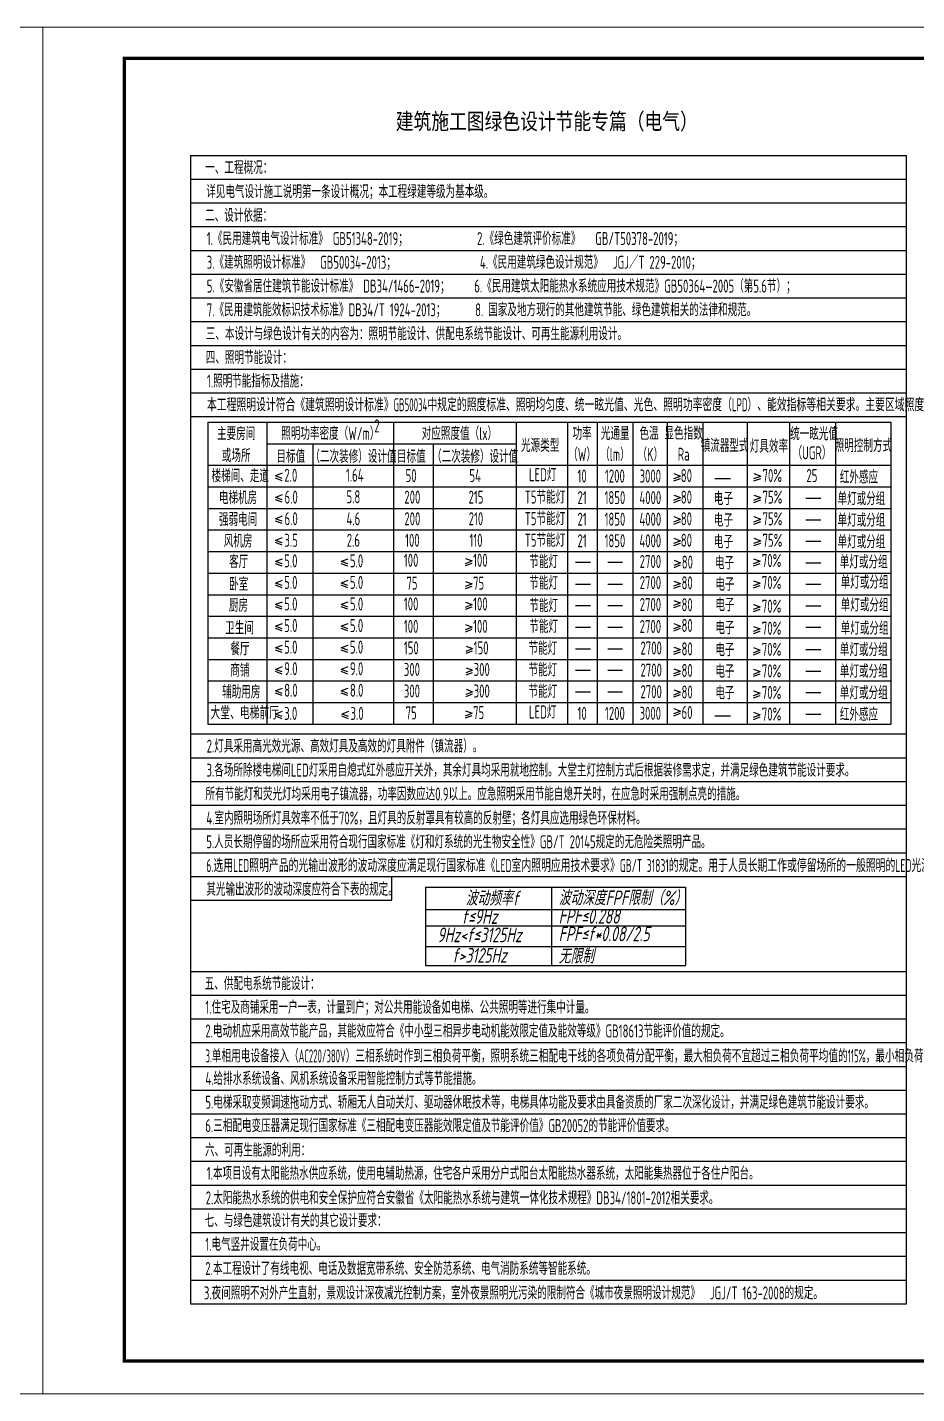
# Model space of a CAD drawing. Extents: x 5031545 to 5313844, y -886381 to -283477.
# Drawn here: x 5120469 to 5147777, y -708181 to -666227 of the extents above; entities that cross this region are included whole.
import ezdxf
from ezdxf.enums import TextEntityAlignment as Align

# ---------------------------------------------------------------- set-up
doc = ezdxf.new("R2010")
doc.units = 0
doc.header["$LTSCALE"] = 1000
doc.header["$MEASUREMENT"] = 0
doc.layers.add('DIM-照明', color=7, linetype='CONTINUOUS')
doc.layers.add('TEL_TEXT', color=7, linetype='CONTINUOUS')
doc.layers.add('图框', color=147, linetype='CONTINUOUS', lineweight=20)
doc.styles.add('FFDI-TEXT', font='gbeitc.shx', dxfattribs={"width": 0.8, "height": 4.5, "bigfont": 'hztxt.shx'})
doc.styles.add('ICDA-STYLE2', font='simhei.ttf', dxfattribs={"width": 0.8})
doc.styles.add('TSSD_Dimension', font='gbenor.shx', dxfattribs={"width": 0.7, "bigfont": 'tssdchn.shx'})

msp = doc.modelspace()

# ---------------------------------------------------------------- linework, layer by layer
at = {"layer": 'TEL_TEXT'}
for p, q in [((5126012.6, -678349.2), (5146980.2, -678349.2)), ((5126012.6, -678349.2), (5126012.6, -687622.8)), ((5127827.7, -678349.2), (5127827.7, -687622.8)), ((5131715.2, -678349.2), (5131715.2, -687622.8)), ((5135482, -678349.2), (5135482, -687622.8)), ((5137054.7, -678349.2), (5137054.7, -687622.8)), ((5137967, -678349.2), (5137967, -687622.8)), ((5139062.9, -678349.2), (5139062.9, -687622.8)), ((5140115.7, -678349.2), (5140115.7, -687622.8)), ((5141205.6, -678349.2), (5141205.6, -687622.8)), ((5142567.8, -678349.2), (5142567.8, -687622.8)), ((5143866.8, -678349.2), (5143866.8, -687622.8)), ((5145283.4, -678349.2), (5145283.4, -687622.8)), ((5146980.2, -678349.2), (5146980.2, -687622.8)), ((5127827.7, -679011.6), (5135482, -679011.6)), ((5129232.7, -679011.6), (5129232.7, -687622.8)), ((5132931.8, -679011.6), (5132931.8, -687622.8)), ((5126012.6, -679674), (5146980.2, -679674)), ((5128292, -679921), (5128085.7, -679998.8)), ((5128292, -680076.6), (5128085.7, -679998.8)), ((5128292, -680147.3), (5128085.7, -680069.5)), ((5140320.6, -679927.1), (5140526.9, -680004.9)), ((5140320.6, -680082.6), (5140526.9, -680004.9)), ((5140320.6, -680153.3), (5140526.9, -680075.6)), ((5142781.2, -679927.1), (5142987.5, -680004.9)), ((5142781.2, -680082.6), (5142987.5, -680004.9)), ((5142781.2, -680153.3), (5142987.5, -680075.6)), ((5126012.6, -680336.4), (5146980.2, -680336.4)), ((5141576.2, -680085.1), (5142064.8, -680085.1)), ((5128292, -680583.4), (5128085.7, -680661.2)), ((5128292, -680739), (5128085.7, -680661.2)), ((5128292, -680809.7), (5128085.7, -680731.9)), ((5140320.6, -680589.5), (5140526.9, -680667.3)), ((5140320.6, -680745), (5140526.9, -680667.3)), ((5140320.6, -680815.7), (5140526.9, -680738)), ((5142781.2, -680589.5), (5142987.5, -680667.3)), ((5142781.2, -680745), (5142987.5, -680667.3)), ((5142781.2, -680815.7), (5142987.5, -680738)), ((5144373.6, -680683.9), (5144833, -680683.9)), ((5126012.6, -680998.8), (5146980.2, -680998.8)), ((5128292, -681239.2), (5128085.7, -681317)), ((5128292, -681394.7), (5128085.7, -681317)), ((5140320.6, -681251.9), (5140526.9, -681329.7)), ((5140320.6, -681407.4), (5140526.9, -681329.7)), ((5142781.2, -681251.9), (5142987.5, -681329.7)), ((5142781.2, -681407.4), (5142987.5, -681329.7)), ((5126012.6, -681661.2), (5146980.2, -681661.2)), ((5128292, -681465.4), (5128085.7, -681387.7)), ((5140320.6, -681478.1), (5140526.9, -681400.4)), ((5142781.2, -681478.1), (5142987.5, -681400.4)), ((5144373.6, -681346.3), (5144833, -681346.3)), ((5128292, -681901.6), (5128085.7, -681979.4)), ((5128292, -682057.1), (5128085.7, -681979.4)), ((5128292, -682127.8), (5128085.7, -682050.1)), ((5140320.6, -681914.3), (5140526.9, -681992.1)), ((5140320.6, -682069.8), (5140526.9, -681992.1)), ((5140320.6, -682140.5), (5140526.9, -682062.8)), ((5142781.2, -681914.3), (5142987.5, -681992.1)), ((5142781.2, -682069.8), (5142987.5, -681992.1)), ((5142781.2, -682140.5), (5142987.5, -682062.8)), ((5144373.6, -682008.7), (5144833, -682008.7)), ((5126012.6, -682323.6), (5146980.2, -682323.6)), ((5128289.2, -682553.8), (5128089.9, -682628.9)), ((5130307.8, -682553.8), (5130108.4, -682628.9)), ((5133925, -682535.6), (5134124.4, -682610.8)), ((5140330.7, -682592.5), (5140530, -682667.7)), ((5142769.8, -682544.7), (5142969.1, -682619.8)), ((5126012.6, -682986), (5146980.2, -682986)), ((5128289.2, -682704.1), (5128089.9, -682628.9)), ((5128289.2, -682772.4), (5128089.9, -682697.2)), ((5130307.8, -682704.1), (5130108.4, -682628.9)), ((5130307.8, -682772.4), (5130108.4, -682697.2)), ((5133925, -682685.9), (5134124.4, -682610.8)), ((5133925, -682754.2), (5134124.4, -682679.1)), ((5137297.8, -682654), (5137757.3, -682654)), ((5138289.2, -682654), (5138748.7, -682654)), ((5140330.7, -682742.8), (5140530, -682667.7)), ((5140330.7, -682811.1), (5140530, -682736)), ((5142769.8, -682694.9), (5142969.1, -682619.8)), ((5142769.8, -682763.2), (5142969.1, -682688.1)), ((5144373.6, -682671.1), (5144833, -682671.1)), ((5128289.2, -683216.2), (5128089.9, -683291.3)), ((5128289.2, -683366.5), (5128089.9, -683291.3)), ((5128289.2, -683434.8), (5128089.9, -683359.6)), ((5130307.8, -683216.2), (5130108.4, -683291.3)), ((5130307.8, -683366.5), (5130108.4, -683291.3)), ((5130307.8, -683434.8), (5130108.4, -683359.6)), ((5133925, -683238.7), (5134124.4, -683313.9)), ((5133925, -683389), (5134124.4, -683313.9)), ((5133925, -683457.3), (5134124.4, -683382.2)), ((5137297.8, -683319.9), (5137757.3, -683319.9)), ((5138289.2, -683319.9), (5138748.7, -683319.9)), ((5140323.3, -683229.1), (5140522.6, -683304.2)), ((5140323.3, -683379.3), (5140522.6, -683304.2)), ((5140323.3, -683447.6), (5140522.6, -683372.5)), ((5142769.8, -683218.5), (5142969.1, -683293.6)), ((5142769.8, -683368.7), (5142969.1, -683293.6)), ((5142769.8, -683437.1), (5142969.1, -683361.9)), ((5144373.6, -683322.8), (5144833, -683322.8)), ((5126012.6, -683648.4), (5146980.2, -683648.4)), ((5140323.3, -683823.2), (5140522.6, -683898.3)), ((5128289.2, -683878.6), (5128089.9, -683953.7)), ((5128289.2, -684028.9), (5128089.9, -683953.7)), ((5128289.2, -684097.2), (5128089.9, -684022)), ((5130307.8, -683878.6), (5130108.4, -683953.7)), ((5130307.8, -684028.9), (5130108.4, -683953.7)), ((5130307.8, -684097.2), (5130108.4, -684022)), ((5133925, -683876), (5134124.4, -683951.1)), ((5133925, -684026.3), (5134124.4, -683951.1)), ((5133925, -684094.6), (5134124.4, -684019.4)), ((5137297.8, -683982.3), (5137757.3, -683982.3)), ((5138289.2, -683982.3), (5138748.7, -683982.3)), ((5140323.3, -683973.4), (5140522.6, -683898.3)), ((5140323.3, -684041.7), (5140522.6, -683966.6)), ((5142769.8, -683945.8), (5142969.1, -684021)), ((5142769.8, -684096.1), (5142969.1, -684021)), ((5142769.8, -684164.4), (5142969.1, -684089.3)), ((5144373.6, -683991.6), (5144833, -683991.6)), ((5126012.6, -684310.8), (5146980.2, -684310.8)), ((5128289.2, -684541), (5128089.9, -684616.1)), ((5128289.2, -684691.3), (5128089.9, -684616.1)), ((5128289.2, -684759.6), (5128089.9, -684684.4)), ((5130307.8, -684541), (5130108.4, -684616.1)), ((5130307.8, -684691.3), (5130108.4, -684616.1)), ((5130307.8, -684759.6), (5130108.4, -684684.4)), ((5133925, -684565.9), (5134124.4, -684641)), ((5133925, -684716.2), (5134124.4, -684641)), ((5137297.8, -684644.7), (5137757.3, -684644.7)), ((5138289.2, -684644.7), (5138748.7, -684644.7)), ((5140323.3, -684537.3), (5140522.6, -684612.4)), ((5140323.3, -684687.6), (5140522.6, -684612.4)), ((5140323.3, -684755.9), (5140522.6, -684680.8)), ((5142769.8, -684621.8), (5142969.1, -684696.9)), ((5144373.6, -684648.5), (5144833, -684648.5)), ((5126012.6, -684973.2), (5146980.2, -684973.2)), ((5133925, -684784.5), (5134124.4, -684709.4)), ((5142769.8, -684772.1), (5142969.1, -684696.9)), ((5142769.8, -684840.4), (5142969.1, -684765.2)), ((5128289.2, -685203.4), (5128089.9, -685278.5)), ((5128289.2, -685353.7), (5128089.9, -685278.5)), ((5128289.2, -685422), (5128089.9, -685346.8)), ((5130307.8, -685203.4), (5130108.4, -685278.5)), ((5130307.8, -685353.7), (5130108.4, -685278.5)), ((5130307.8, -685422), (5130108.4, -685346.8)), ((5133943.2, -685226.7), (5134142.6, -685301.8)), ((5133943.2, -685377), (5134142.6, -685301.8)), ((5133943.2, -685445.3), (5134142.6, -685370.1)), ((5137297.8, -685307.1), (5137757.3, -685307.1)), ((5138289.2, -685307.1), (5138748.7, -685307.1)), ((5140323.3, -685257.3), (5140522.6, -685332.4)), ((5140323.3, -685407.6), (5140522.6, -685332.4)), ((5140323.3, -685475.9), (5140522.6, -685400.8)), ((5142768.6, -685271.5), (5142967.9, -685346.7)), ((5142768.6, -685421.8), (5142967.9, -685346.7)), ((5142768.6, -685490.1), (5142967.9, -685415)), ((5144373.6, -685328.7), (5144833, -685328.7)), ((5126012.6, -685635.6), (5146980.2, -685635.6)), ((5128289.2, -685865.8), (5128089.9, -685940.9)), ((5128289.2, -686016.1), (5128089.9, -685940.9)), ((5130307.8, -685865.8), (5130108.4, -685940.9)), ((5130307.8, -686016.1), (5130108.4, -685940.9)), ((5133943.2, -685889.1), (5134142.6, -685964.2)), ((5140323.3, -685919.7), (5140522.6, -685994.8)), ((5142768.6, -685933.9), (5142967.9, -686009.1)), ((5126012.6, -686298), (5146980.2, -686298)), ((5128289.2, -686084.4), (5128089.9, -686009.2)), ((5130307.8, -686084.4), (5130108.4, -686009.2)), ((5133943.2, -686039.4), (5134142.6, -685964.2)), ((5133943.2, -686107.7), (5134142.6, -686032.5)), ((5137297.8, -685969.5), (5137757.3, -685969.5)), ((5138289.2, -685969.5), (5138748.7, -685969.5)), ((5140323.3, -686070), (5140522.6, -685994.8)), ((5140323.3, -686138.3), (5140522.6, -686063.2)), ((5142768.6, -686084.2), (5142967.9, -686009.1)), ((5142768.6, -686152.5), (5142967.9, -686077.4)), ((5144373.6, -685991.1), (5144833, -685991.1)), ((5128289.2, -686528.2), (5128089.9, -686603.3)), ((5128289.2, -686678.5), (5128089.9, -686603.3)), ((5128289.2, -686746.8), (5128089.9, -686671.6)), ((5130307.8, -686528.2), (5130108.4, -686603.3)), ((5130307.8, -686678.5), (5130108.4, -686603.3)), ((5130307.8, -686746.8), (5130108.4, -686671.6)), ((5133943.2, -686551.5), (5134142.6, -686626.6)), ((5133943.2, -686701.8), (5134142.6, -686626.6)), ((5133943.2, -686770.1), (5134142.6, -686694.9)), ((5137297.8, -686631.9), (5137757.3, -686631.9)), ((5138289.2, -686631.9), (5138748.7, -686631.9)), ((5140323.3, -686567.5), (5140522.6, -686642.7)), ((5140323.3, -686717.8), (5140522.6, -686642.7)), ((5140323.3, -686786.1), (5140522.6, -686711)), ((5142768.6, -686596.3), (5142967.9, -686671.5)), ((5142768.6, -686746.6), (5142967.9, -686671.5)), ((5142768.6, -686814.9), (5142967.9, -686739.8)), ((5144373.6, -686653.5), (5144833, -686653.5)), ((5126012.6, -686960.4), (5146980.2, -686960.4)), ((5140323.3, -687145.4), (5140522.6, -687220.6)), ((5126012.6, -687622.8), (5146980.2, -687622.8)), ((5128289.2, -687239.1), (5128089.9, -687314.2)), ((5128289.2, -687389.4), (5128089.9, -687314.2)), ((5128289.2, -687457.7), (5128089.9, -687382.5)), ((5130326.3, -687239.1), (5130127, -687314.2)), ((5130326.3, -687389.4), (5130127, -687314.2)), ((5130326.3, -687457.7), (5130127, -687382.5)), ((5133925, -687213.1), (5134124.4, -687288.3)), ((5133925, -687363.4), (5134124.4, -687288.3)), ((5133925, -687431.7), (5134124.4, -687356.6)), ((5140323.3, -687295.7), (5140522.6, -687220.6)), ((5140323.3, -687364), (5140522.6, -687288.9)), ((5141576.2, -687371.5), (5142064.8, -687371.5)), ((5142768.6, -687258.7), (5142967.9, -687333.9)), ((5142768.6, -687409), (5142967.9, -687333.9)), ((5142768.6, -687477.3), (5142967.9, -687402.2)), ((5144373.6, -687315.9), (5144833, -687315.9)), ((5131657.4, -693027.8), (5131657.4, -692298.8)), ((5132693.6, -692628.5), (5132693.5, -695035.1)), ((5132693.6, -692628.5), (5140677.9, -692628.4)), ((5132693.6, -692628.4), (5140678, -692628.4)), ((5132693.6, -692628.5), (5140678, -692628.4)), ((5132693.6, -692628.5), (5140677.9, -692628.5)), ((5136566.9, -692628.5), (5136566.6, -695035.2)), ((5140677.9, -692628.3), (5140677.9, -695035.2)), ((5132693.6, -693317.5), (5140677.9, -693317.3)), ((5132693.6, -693317.5), (5139358.1, -693317.5)), ((5132693.6, -693814.3), (5140677.9, -693814.2)), ((5132693.6, -694453.3), (5140677.9, -694453.2)), ((5132693.6, -695035.3), (5140677.9, -695035.2))]:
    msp.add_line(p, q, dxfattribs=at)
for points in [[(5125475.6, -670160.4), (5125475.6, -705420.8), (5147460, -705420.8), (5147460, -670160.4)], [(5125475.6, -670160.4), (5147460, -670160.4)], [(5125475.6, -670889.4), (5147460, -670889.4)], [(5125475.6, -671618.4), (5147460, -671618.4)], [(5125475.6, -672347.4), (5147460, -672347.4)], [(5125475.6, -673076.4), (5147460, -673076.4)], [(5125475.6, -673805.4), (5147460, -673805.4)], [(5125475.6, -674534.4), (5147460, -674534.4)], [(5125475.6, -674534.4), (5147460, -674534.4)], [(5125475.6, -675263.4), (5147460, -675263.4)], [(5125475.6, -675992.4), (5147460, -675992.4)], [(5125475.6, -676721.4), (5147460, -676721.4)], [(5125475.6, -677450.4), (5147460, -677450.4)], [(5125475.6, -678179.4), (5147460, -678179.4)], [(5125475.6, -687924.8), (5147460, -687924.8)], [(5125475.6, -688653.8), (5147460, -688653.8)], [(5125475.6, -689382.8), (5147460, -689382.8)], [(5125475.6, -690111.8), (5147460, -690111.8)], [(5125475.6, -690840.8), (5147460, -690840.8)], [(5125475.6, -691569.8), (5147460, -691569.8)], [(5125475.6, -692298.8), (5147460, -692298.8)], [(5125475.6, -693027.8), (5131657.4, -693027.8)], [(5125475.6, -695214.8), (5147460, -695214.8)], [(5125475.6, -695943.8), (5147460, -695943.8)], [(5125475.6, -696672.8), (5147460, -696672.8)], [(5125475.6, -697401.8), (5147460, -697401.8)], [(5125475.6, -698130.8), (5147460, -698130.8)], [(5125475.6, -698859.8), (5147460, -698859.8)], [(5125475.6, -699588.8), (5147460, -699588.8)], [(5125475.6, -700317.8), (5147460, -700317.8)], [(5125475.6, -701046.8), (5147460, -701046.8)], [(5125475.6, -701775.8), (5147460, -701775.8)], [(5125475.6, -702504.8), (5147460, -702504.8)], [(5125475.6, -703233.8), (5147460, -703233.8)], [(5125475.6, -703962.8), (5147460, -703962.8)], [(5125475.6, -704691.8), (5147460, -704691.8)]]:
    msp.add_lwpolyline(points, dxfattribs=at)
at = {"layer": '图框'}
for points in [[(5061543.6, -666226.8), (5120943.5, -666226.8), (5120943.5, -708181), (5061543.6, -708181)], [(5120943.5, -666226.8), (5180343.3, -666226.8), (5180343.3, -708181), (5120943.5, -708181)]]:
    msp.add_lwpolyline(points, close=True, dxfattribs=at)
at = {"layer": '图框', "const_width": 100}
msp.add_lwpolyline([(5123443.5, -707181), (5179343.5, -707181), (5179343.5, -667181), (5123443.5, -667181)], close=True, dxfattribs=at)

# ---------------------------------------------------------------- texts
at = {"layer": 'DIM-照明', "color": 7, "linetype": 'Continuous', "style": 'FFDI-TEXT', "width": 0.8}
for s, p in [('波动频率f', (5133927.8, -693192)), ('波动深度FPF限制（%%%）', (5136783.2, -693181.5)), ('FPF≤0.288', (5136783.2, -693747.8)), ('FPF≤f*0.08/2.5', (5136783.2, -694288.9)), ('无限制', (5136783.2, -694974))]:
    msp.add_text(s, height=450, dxfattribs=at).set_placement(p)
for s, p in [('f≤9Hz', (5134353.2, -693530.9)), ('9Hz<f≤3125Hz', (5134353.2, -694093.9)), ('f>3125Hz', (5134353.2, -694722))]:
    msp.add_text(s, height=450, dxfattribs=at).set_placement(p, align=Align.MIDDLE_CENTER)
at = {"layer": 'TEL_TEXT', "color": 4, "style": 'ICDA-STYLE2', "width": 0.8}
msp.add_text('建筑施工图绿色设计节能专篇（电气）', height=500, dxfattribs=at).set_placement((5131781.5, -669362.3))
at = {"layer": 'TEL_TEXT', "style": 'TSSD_Dimension'}
for s, width, p in [('一、工程概况：', 0.7, (5125933.4, -670732.2)), ('二、设计依据：', 0.7, (5125928, -672203.1)), ('1.《民用建筑电气设计标准》 GB51348-2019；              2.《绿色建筑评价标准》   GB/T50378-2019；', 0.7, (5125978.7, -672913)), ('3.《建筑照明设计标准》  GB50034-2013；                 4.《民用建筑绿色设计规范》  JGJ／T 229-2010；', 0.7, (5125978.7, -673642)), ('5.《安徽省居住建筑节能设计标准》 DB34/1466-2019；     6.《民用建筑太阳能热水系统应用技术规范》GB50364—2005（第5.6节）；', 0.7, (5125978.7, -674371)), ('7.《民用建筑能效标识技术标准》DB34/T 1924-2013；      8. 国家及地方现行的其他建筑节能、绿色建筑相关的法律和规范。', 0.7, (5125978.7, -675100)), ('三、本设计与绿色设计有关的内容为：照明节能设计、供配电系统节能设计、可再生能源利用设计。', 0.7, (5125948, -675836.5)), ('四、照明节能设计：', 0.7, (5125948, -676565.5)), ('1.照明节能指标及措施：', 0.7, (5125983.1, -677287)), ('本工程照明设计符合《建筑照明设计标准》GB50034中规定的照度标准、照明均匀度、统一眩光值、光色、照明功率密度（LPD）、能效指标等相关要求。主要区域照度标准、URG、Ra、LPD值如下表：', 0.58, (5125984.9, -678016)), ('2', 0.7, (5131125.4, -678664.3)), ('统一眩光值', 0.7, (5143891.5, -678906.4)), ('（UGR）', 0.7, (5143965.4, -679492.4)), ('楼梯间、走道', 0.7, (5126125.5, -680196.8)), ('2.0', 0.7, (5128360.7, -680179.2)), ('1.64', 0.7, (5130250.4, -680179.2)), ('50', 0.7, (5132084.1, -680190.6)), ('54', 0.7, (5134043.8, -680190.6)), ('LED灯', 0.7, (5135871.4, -680163.6)), ('80', 0.7, (5140534.3, -680190.6)), ('70%%%', 0.7, (5143044, -680190.6)), ('25', 0.7, (5144392.3, -680189.3)), ('T5节能灯', 0.7, (5135742.7, -680851)), ('80', 0.7, (5140534.3, -680853)), ('75%%%', 0.7, (5143044, -680853)), ('T5节能灯', 0.7, (5135742.7, -681513.4)), ('80', 0.7, (5140534.3, -681515.4)), ('75%%%', 0.7, (5143044, -681515.4)), ('75%%%', 0.7, (5143044, -681515.4)), ('T5节能灯', 0.7, (5135742.7, -682175.8)), ('80', 0.7, (5140534.3, -682177.8)), ('75%%%', 0.7, (5143044, -682177.8)), ('75%%%', 0.7, (5143044, -682177.8)), ('客厅', 0.7, (5126665.1, -682833.9)), ('5.0', 0.7, (5128355.7, -682808.4)), ('5.0', 0.7, (5130374.2, -682808.4)), ('100', 0.7, (5132030.3, -682790.3)), ('100', 0.7, (5134156.2, -682790.3)), ('节能灯', 0.7, (5135882.7, -682831.2)), ('80', 0.7, (5140563.6, -682847.1)), ('70%%%', 0.7, (5143023.7, -682799.3)), ('卧室', 0.7, (5126665.1, -683524.4)), ('5.0', 0.7, (5128355.7, -683470.8)), ('5.0', 0.7, (5130374.2, -683470.8)), ('75', 0.7, (5132109.2, -683493.3)), ('75', 0.7, (5134156.2, -683493.3)), ('节能灯', 0.7, (5135882.7, -683487)), ('80', 0.7, (5140556.2, -683483.7)), ('70%%%', 0.7, (5143023.7, -683473.1)), ('厨房 ', 0.7, (5126657.4, -684175.1)), ('5.0', 0.7, (5128355.7, -684133.2)), ('5.0', 0.7, (5130374.2, -684133.2)), ('100', 0.7, (5132030.3, -684130.6)), ('100', 0.7, (5134156.2, -684130.6)), ('节能灯', 0.7, (5135882.7, -684180.9)), ('80', 0.7, (5140556.2, -684155.4)), ('70%%%', 0.7, (5143023.7, -684200.4)), ('卫生间 ', 0.7, (5126541, -684869.3)), ('5.0', 0.7, (5128355.7, -684795.6)), ('5.0', 0.7, (5130374.2, -684795.6)), ('100', 0.7, (5132030.3, -684820.5)), ('100', 0.7, (5134156.2, -684820.5)), ('节能灯', 0.7, (5135882.7, -684819.8)), ('80', 0.7, (5140556.2, -684791.9)), ('70%%%', 0.7, (5143023.7, -684876.4)), ('餐厅', 0.7, (5126702.5, -685508.1)), ('5.0', 0.7, (5128355.7, -685458)), ('5.0', 0.7, (5130374.2, -685458)), ('150', 0.7, (5132030.3, -685481.3)), ('150', 0.7, (5134174.4, -685481.3)), ('节能灯', 0.7, (5135857.3, -685491.1)), ('80', 0.7, (5140556.2, -685511.9)), ('70%%%', 0.7, (5143022.5, -685526.2)), ('商铺', 0.7, (5126702.5, -686170.5)), ('9.0', 0.7, (5128355.7, -686120.4)), ('9.0', 0.7, (5130374.2, -686120.4)), ('300', 0.7, (5132030.3, -686143.7)), ('300', 0.7, (5134174.4, -686143.7)), ('节能灯', 0.7, (5135857.3, -686153.5)), ('80', 0.7, (5140556.2, -686174.3)), ('70%%%', 0.7, (5143022.5, -686188.6)), ('辅助用房', 0.7, (5126449.5, -686832.9)), ('8.0', 0.7, (5128355.7, -686782.8)), ('8.0', 0.7, (5130374.2, -686782.8)), ('300', 0.7, (5132030.3, -686806.1)), ('300', 0.7, (5134174.4, -686806.1)), ('节能灯', 0.7, (5135857.3, -686815.9)), ('80', 0.7, (5140556.2, -686836.7)), ('70%%%', 0.7, (5143022.5, -686851)), ('大堂、电梯前厅', 0.6, (5126094.5, -687476.5)), ('3.0', 0.7, (5128355.7, -687493.7)), ('3.0', 0.7, (5130392.8, -687493.7)), ('75', 0.7, (5132084.1, -687477)), ('75', 0.7, (5134156.2, -687467.7)), ('LED灯', 0.7, (5135871.4, -687450)), ('60', 0.7, (5140558.3, -687465.4)), ('70%%%', 0.7, (5143022.5, -687513.4)), ('2.灯具采用高光效光源、高效灯具及高效的灯具附件（镇流器）。', 0.7, (5125974.8, -688496.5)), ('3.各场所除楼电梯间LED灯采用自熄式红外感应开关外，其余灯具均采用就地控制。大堂主灯控制方式后根据装修需求定，并满足绿色建筑节能设计要求。', 0.7, (5125971.4, -689235.5)), ('所有节能灯和荧光灯均采用电子镇流器，功率因数应达0.9以上。应急照明采用节能自熄开关时，在应急时采用强制点亮的措施。', 0.7, (5125937.4, -689968)), ('4.室内照明场所灯具效率不低于70%%%，且灯具的反射罩具有较高的反射壁；各灯具应选用绿色环保材料。', 0.7, (5125964.8, -690705.9)), ('5.人员长期停留的场所应采用符合现行国家标准《灯和灯系统的光生物安全性》GB/T 20145规定的无危险类照明产品。', 0.7, (5125964.8, -691434.9)), ('6.选用LED照明产品的光输出波形的波动深度应满足现行国家标准《LED室内照明应用技术要求》GB/T 31831的规定。用于人员长期工作或停留场所的一般照明的LED光源和LED灯具，', 0.63, (5125964.8, -692163.9)), ('其光输出波形的波动深度应符合下表的规定。', 0.7, (5125964.8, -692892.9)), ('五、供配电系统节能设计：', 0.7, (5125915.6, -695787.9)), ('1.住宅及商铺采用一户一表，计量到户；对公共用能设备如电梯、公共照明等进行集中计量。', 0.7, (5125934.8, -696515.5)), ('2.电动机应采用高效节能产品，其能效应符合《中小型三相异步电动机能效限定值及能效等级》GB18613节能评价值的规定。', 0.7, (5125934.8, -697244.5)), ('3.单相用电设备接入（AC220/380V）三相系统时作到三相负荷平衡，照明系统三相配电干线的各项负荷分配平衡，最大相负荷不宜超过三相负荷平均值的115%%%，最小相负荷不低于三相负荷平均值的85%%%。', 0.57, (5125939.5, -698010.9)), ('4.给排水系统设备、风机系统设备采用智能控制方式等节能措施。', 0.7, (5125934.8, -698702.5)), ('5.电梯采取变频调速拖动方式、轿厢无人自动关灯、驱动器休眠技术等，电梯具体功能及要求由具备资质的厂家二次深化设计，并满足绿色建筑节能设计要求。', 0.7, (5125934.8, -699431.5)), ('6.三相配电变压器满足现行国家标准《三相配电变压器能效限定值及节能评价值》GB20052的节能评价值要求。', 0.7, (5125933.5, -700150.5)), ('六、可再生能源的利用：', 0.7, (5125923.3, -700900.7)), ('1.本项目设有太阳能热水供应系统，使用电辅助热源，住宅各户采用分户式阳台太阳能热水器系统，太阳能集热器位于各住户阳台。', 0.7, (5125978.2, -701615.3)), ('七、与绿色建筑设计有关的其它设计要求：', 0.7, (5125914.3, -703067.8)), ('1.电气竖井设置在负荷中心。', 0.7, (5125933.5, -703795.5)), ('2.本工程设计了有线电视、电话及数据宽带系统、安全防范系统、电气消防系统等智能系统。', 0.7, (5125933.5, -704535)), ('3.夜间照明不对外产生直射，景观设计深夜减光控制方案，室外夜景照明光污染的限制符合《城市夜景照明设计规范》  JGJ/T 163-2008的规定。', 0.7, (5125890.3, -705287.9))]:
    msp.add_text(s, height=400, dxfattribs=dict(at, width=width)).set_placement(p)
at = {"layer": 'TEL_TEXT', "color": 1, "style": 'TSSD_Dimension', "width": 0.7}
for s, p in [('详见电气设计施工说明第一条设计概况；本工程绿建等级为基本级。', (5125960.6, -671471.5)), ('2.太阳能热水系统的供电和安全保护应符合安徽省《太阳能热水系统与建筑一体化技术规程》DB34/1801-2012相关要求。', (5125947.1, -702368.7))]:
    msp.add_text(s, height=400, dxfattribs=at).set_placement(p)
at = {"layer": 'TEL_TEXT', "style": 'TSSD_Dimension', "width": 0.7}
for s, p in [('主要房间', (5126881.7, -678702.3)), ('照明功率密度（W/m）', (5129771.4, -678697.3)), ('对应照度值（lx）', (5133736.7, -678697.3)), ('功率', (5137504, -678695.9)), ('光通量', (5138520.6, -678695.9)), ('色温', (5139558.1, -678695.9)), ('显色指数', (5140620.7, -678689.8)), ('或场所', (5126881.7, -679378.1)), ('目标值', (5128559.3, -679402.5)), ('（二次装修）设计值', (5130482.8, -679402.5)), ('目标值', (5132258.3, -679402.5)), ('（二次装修）设计值', (5134219.2, -679402.5)), ('光源类型', (5136215.8, -679064.4)), ('（W）', (5137504, -679342.5)), ('（lm）', (5138510.9, -679342.5)), ('（K）', (5139597.5, -679342.5)), ('Ra', (5140620.7, -679336.4)), ('镇流器型式', (5141878.8, -679068.6)), ('灯具效率', (5143240.7, -679088.3)), ('照明控制方式', (5146139.8, -679068.6)), ('10', (5137504, -680004.9)), ('1200', (5138510.9, -680004.9)), ('3000', (5139597.5, -680004.9)), ('红外感应', (5146003.8, -680036.5)), ('电梯机房', (5126940.2, -680670.7)), ('6.0', (5128569.4, -680652.3)), ('5.8', (5130479.7, -680641.4)), ('200', (5132291.1, -680652.8)), ('215', (5134244.8, -680652.8)), ('21', (5137504, -680667.3)), ('1850', (5138510.9, -680667.3)), ('4000', (5139597.5, -680667.3)), ('电子', (5141842.4, -680698.9)), ('单灯或分组', (5146080.6, -680698.9)), ('强弱电间', (5126940.2, -681337.4)), ('6.0', (5128569.4, -681314.7)), ('4.6', (5130479.7, -681315.2)), ('200', (5132291.1, -681315.2)), ('210', (5134244.8, -681315.2)), ('21', (5137504, -681329.7)), ('1850', (5138510.9, -681329.7)), ('4000', (5139597.5, -681329.7)), ('电子', (5141842.4, -681361.3)), ('单灯或分组', (5146080.6, -681361.3)), ('风机房', (5126940.2, -681999.8)), ('3.5', (5128569.4, -681977.1)), ('2.6', (5130479.7, -681977.6)), ('100', (5132291.1, -681977.6)), ('110', (5134244.8, -681977.6)), ('21', (5137504, -681992.1)), ('1850', (5138510.9, -681992.1)), ('4000', (5139597.5, -681992.1)), ('电子', (5141842.4, -682023.7)), ('单灯或分组', (5146080.6, -682023.7)), ('2700', (5139600.5, -682627.8)), ('电子', (5141878.2, -682671.7)), ('单灯或分组', (5146150, -682641.7)), ('2700', (5139600.5, -683277.4)), ('电子', (5141888.8, -683328.1)), ('单灯或分组', (5146178.4, -683263.7)), ('2700', (5139600.5, -683947.9)), ('电子', (5141888.8, -683957.1)), ('单灯或分组', (5146178.4, -683964.1)), ('2700', (5139600.5, -684623.7)), ('电子', (5141888.8, -684661.1)), ('单灯或分组', (5146178.4, -684678.6)), ('2700', (5139625, -685284.9)), ('电子', (5141888.8, -685336.7)), ('单灯或分组', (5146153.2, -685334.5)), ('2700', (5139625, -685962.8)), ('电子', (5141888.8, -685999.1)), ('单灯或分组', (5146153.2, -685996.9)), ('2700', (5139625, -686625.2)), ('电子', (5141888.8, -686661.5)), ('单灯或分组', (5146153.2, -686659.3)), ('10', (5137504, -687291.3)), ('1200', (5138510.9, -687291.3)), ('3000', (5139597.5, -687291.3)), ('红外感应', (5146003.8, -687322.9))]:
    msp.add_text(s, height=400, dxfattribs=at).set_placement(p, align=Align.MIDDLE_CENTER)

doc.saveas('drawing.dxf')
